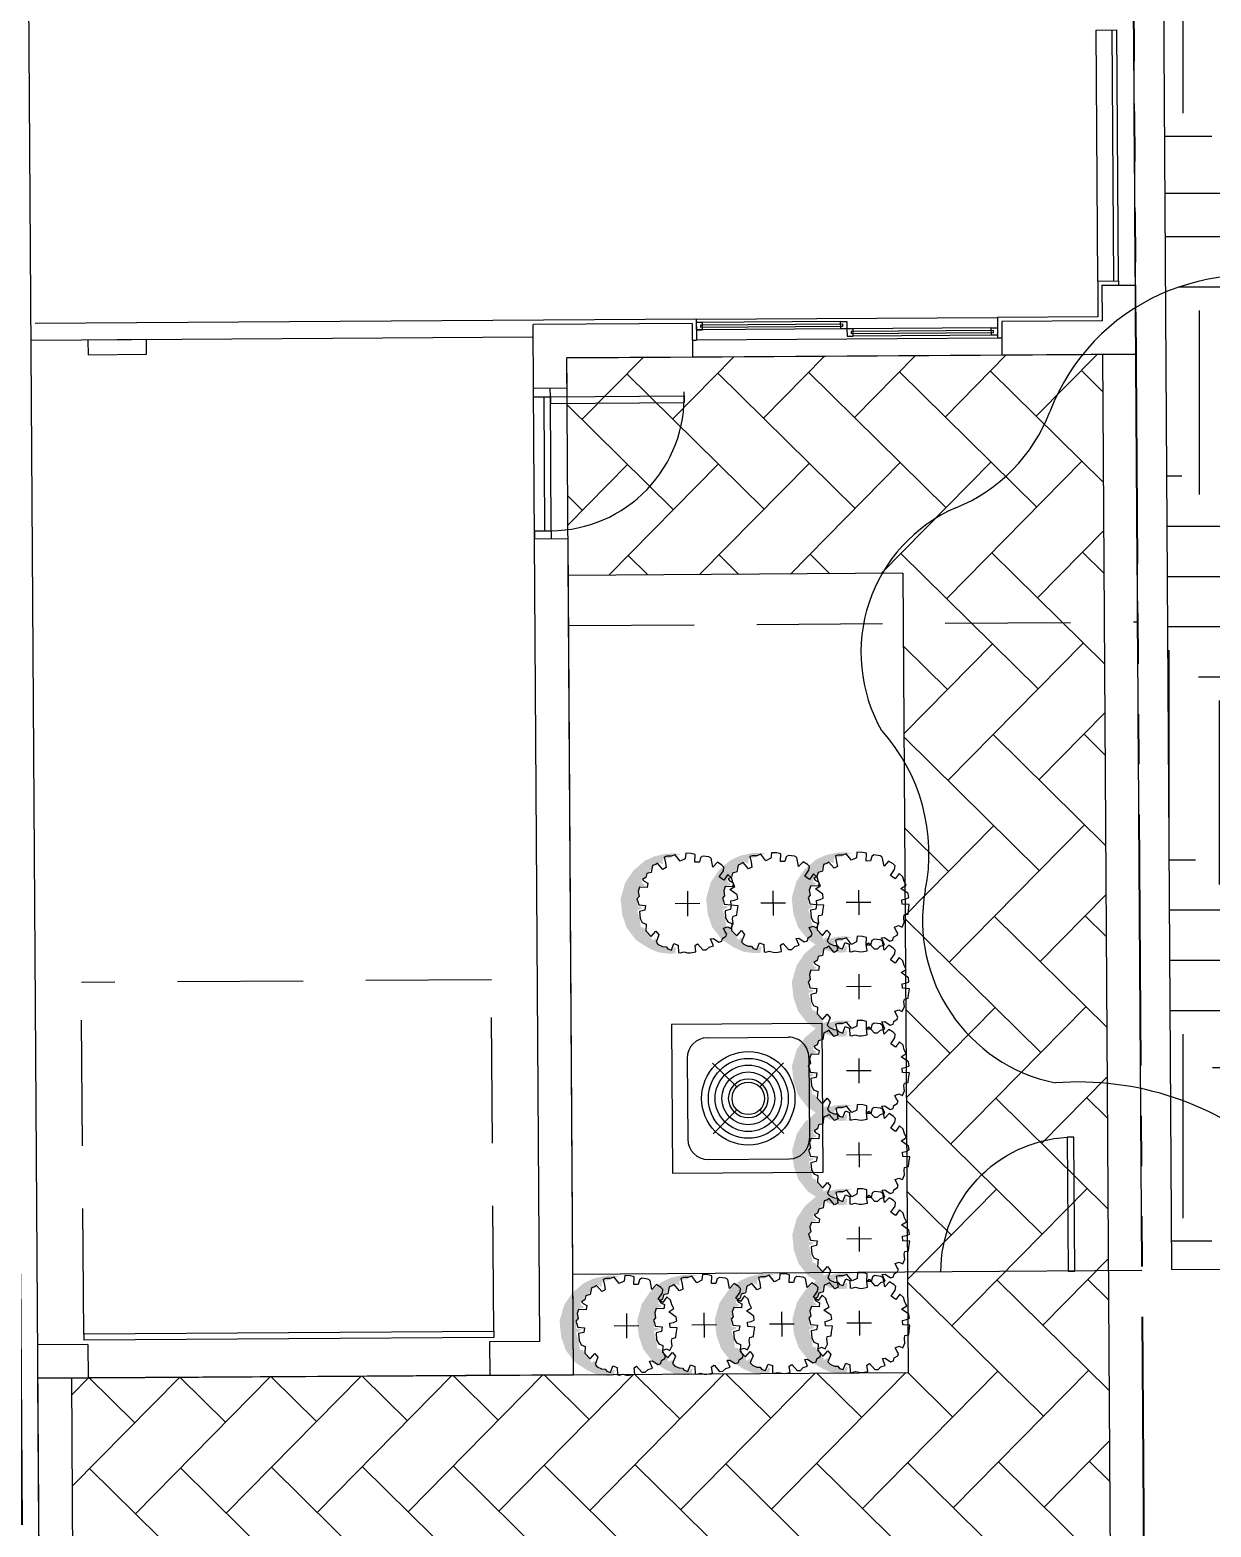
# Model space of a CAD drawing. Header units: feet. Extents: x 919634 to 928945, y 707022 to 708026.
# Drawn here: x 920341.61 to 920365.13, y 707522.86 to 707552.67 of the extents above; entities that cross this region are included whole.
import ezdxf

# ---------------------------------------------------------------- set-up
doc = ezdxf.new("R2010")
doc.units = ezdxf.units.FT
doc.header["$LTSCALE"] = 20
doc.header["$MEASUREMENT"] = 0
doc.linetypes.add('Site Plan$0$HIDDEN2', pattern=[0.1875, 0.125, -0.0625])
doc.linetypes.add('Site Plan$0$PHANTOM2', pattern=[1.25, 0.625, -0.125, 0.125, -0.125, 0.125, -0.125])
for name, color, linetype in [('-u-site-xref', 7, 'Continuous'), ('LK-TREE-050M', 2, 'Continuous'), ('LK-TREE-TRNK', 32, 'Continuous'), ('LP-PATT-SHAR', 4, 'Continuous'), ('LP-SHAR-BRDR-CONT', 123, 'Continuous'), ('LP-TREE', 15, 'Continuous'), ('Site Plan$0$-u-site-bldg_interior', 252, 'Continuous'), ('Site Plan$0$-u-site-fence', 4, 'Site Plan$0$FENCELINE1'), ('Site Plan$0$A-DOOR-EXT_WINDOWS', 253, 'Continuous'), ('Site Plan$0$A-HVAC-EXT', 253, 'Continuous'), ('Site Plan$0$SP-BLDG-ROOF ABOVE', 4, 'Site Plan$0$HIDDEN2'), ('Site Plan$0$SP-LOT PAVERS', 254, 'Continuous'), ('x-RL TH5-LP Block$0$LK-SHRB-035M', 253, 'Continuous'), ('x-RL TH5-LP Block$0$LK-SHRB-TRNK', 253, 'Continuous'), ('x-RL TH5-LP Block$0$LP-SHRB', 253, 'Continuous')]:
    doc.layers.add(name, color=color, linetype=linetype)
for name, color, linetype, lineweight in [('Site Plan$0$SP-LOT LINES', 252, 'Site Plan$0$PHANTOM2', 40), ('Site Plan$0$SP-SIDEWALK', 2, 'Continuous', 25), ('SP-BUILDING-FOOTPRINT', 1, 'Continuous', 25)]:
    doc.layers.add(name, color=color, linetype=linetype, lineweight=lineweight)
doc.layers.add('x-RL TH5-LP Block$0$LK-SHRB-SHAD', color=253, linetype='Continuous', plot=False)
doc.layers.get('-u-site-xref').off()
doc.linetypes.add('Site Plan$0$FENCELINE1', pattern='A,0.25,-0.1,[133,ltypeshp.shx,S=0.1,R=0,X=-0.1,Y=0],-0.1,1', length=1.45)

# ---------------------------------------------------------------- blocks, each defined once
blk = doc.blocks.new('Site Plan$0$DR1H902')
for p, q in [((-0.5, 0), (-0.5, 1)), ((-0.5, 1), (-0.45, 1)), ((-0.45, 0), (-0.45, 1)), ((-0.5, 0), (-0.45, 0))]:
    blk.add_line(p, q)
blk.add_arc((-0.5, 0), 1, 0, 91.707)
blk = doc.blocks.new('Site Plan$0$A$C11AE1C12')
at = {"layer": 'Site Plan$0$A-HVAC-EXT'}
for p, q in [((44, 44.54), (0, 44.54)), ((0, 44.54), (0, 0)), ((44, 0), (44, 44.54)), ((34, 40), (10, 40)), ((4, 34), (4, 10)), ((18.6, 25.4), (11.53, 32.47)), ((25.4, 25.4), (32.47, 32.47)), ((40, 34), (40, 10)), ((11.53, 11.53), (18.6, 18.6)), ((32.47, 11.53), (25.4, 18.6)), ((0, 0), (44, 0)), ((34, 4), (10, 4))]:
    blk.add_line(p, q, dxfattribs=at)
for radius in [13.81, 11.81, 9.81, 7.81, 5.81, 4.81]:
    blk.add_circle((22, 22), radius, dxfattribs=at)
for centre, start, end in [((10, 34), 90, 180), ((34, 34), 0, 90), ((10, 10), 180, 270), ((34, 10), 270, 0)]:
    blk.add_arc(centre, 6, start, end, dxfattribs=at)
blk = doc.blocks.new('Site Plan$0$A$C05C92244')
at = {"layer": 'Site Plan$0$A-DOOR-EXT_WINDOWS'}
blk.add_lwpolyline([(32, 32.05), (32, 0.04), (30.4, 0.04), (30.4, 32.05)], close=True, dxfattribs=at)
blk.add_arc((32.08, 32.08), 32.08, 180.0573, 267.0051, dxfattribs=at)
blk = doc.blocks.new('Site Plan')
at = {"layer": 'Site Plan$0$SP-LOT PAVERS'}
h = blk.add_hatch(dxfattribs=at)
h.set_pattern_fill('AR-HBONE', color=256, scale=0.32, angle=-89.5818)
h.set_pattern_definition([(315.41821785, (4.9999, 0.033), (1.810145137, 0.013212988), [3.84, -1.28]), (45.41821785, (5.9116, -0.8655), (1.810145137, 0.013212988), [3.84, -1.28])])
h.paths.add_polyline_path([(920359.101, 707525.931), (920342.435, 707525.822), (920342.584, 707502.906), (920360.584, 707503.023), (920360.461, 707521.864), (920363.127, 707521.881), (920362.969, 707546.206), (920352.302, 707546.137), (920352.331, 707541.804), (920358.997, 707541.847)])
at = {"layer": 'Site Plan$0$-u-site-bldg_interior'}
for p, q in [((920341.839, 707514.985, 0), (920341.417, 707579.567, 0)), ((920362.843, 707552.664, 0), (920363.256, 707552.667, 0)), ((920362.876, 707547.664, 0), (920362.843, 707552.664, 0)), ((920363.196, 707547.666, 0), (920363.164, 707552.664, 0)), ((920363.289, 707547.667, 0), (920363.256, 707552.665, 0)), ((920363.626, 707547.586, 0), (920363.593, 707552.753, 0)), ((920362.876, 707547.664, 0), (920363.289, 707547.667, 0)), ((920362.876, 707547.664, 0), (920362.88, 707546.956, 0)), ((920362.96, 707547.582, 0), (920363.626, 707547.586, 0)), ((920362.96, 707547.582, 0), (920362.964, 707546.873, 0)), ((920363.289, 707547.667, 0), (920363.29, 707547.584, 0)), ((920363.626, 707547.586, 0), (920363.635, 707546.211, 0)), ((920354.881, 707546.904, 0), (920341.714, 707546.818, 0)), ((920354.881, 707546.904, 0), (920360.881, 707546.943, 0)), ((920354.881, 707546.904, 0), (920354.883, 707546.487, 0)), ((920362.88, 707546.956, 0), (920360.881, 707546.943, 0)), ((920360.881, 707546.943, 0), (920360.883, 707546.526, 0)), ((920354.798, 707546.82, 0), (920351.631, 707546.799, 0)), ((920351.64, 707545.526, 0), (920351.631, 707546.799, 0)), ((920354.798, 707546.82, 0), (920354.802, 707546.153, 0)), ((920357.756, 707546.86, 0), (920354.881, 707546.841, 0)), ((920360.757, 707546.734, 0), (920354.882, 707546.695, 0)), ((920360.885, 707546.589, 0), (920358.008, 707546.57, 0)), ((920362.964, 707546.873, 0), (920360.964, 707546.86, 0)), ((920360.964, 707546.86, 0), (920360.969, 707546.193, 0)), ((920351.633, 707546.549, 0), (920341.633, 707546.484, 0)), ((920343.931, 707546.499, 0), (920342.764, 707546.491, 0)), ((920342.764, 707546.491, 0), (920342.766, 707546.2, 0)), ((920343.933, 707546.207, 0), (920343.931, 707546.499, 0)), ((920354.8, 707546.486, 0), (920354.883, 707546.487, 0)), ((920360.883, 707546.526, 0), (920354.883, 707546.487, 0)), ((920360.967, 707546.527, 0), (920360.883, 707546.526, 0)), ((920342.766, 707546.2, 0), (920343.933, 707546.207, 0)), ((920354.802, 707546.153, 0), (920352.302, 707546.137, 0)), ((920352.306, 707545.53, 0), (920352.302, 707546.137, 0)), ((920360.969, 707546.193, 0), (920354.802, 707546.153, 0)), ((920363.635, 707546.211, 0), (920360.969, 707546.193, 0)), ((920352.306, 707545.53, 0), (920351.64, 707545.526, 0)), ((920351.659, 707542.526, 0), (920351.64, 707545.526, 0)), ((920351.641, 707545.359, 0), (920351.64, 707545.526, 0)), ((920351.974, 707545.362, 0), (920351.973, 707545.528, 0)), ((920351.641, 707545.359, 0), (920351.974, 707545.362, 0)), ((920351.867, 707542.694, 0), (920351.849, 707545.361, 0)), ((920351.992, 707542.695, 0), (920351.974, 707545.362, 0)), ((920351.658, 707542.692, 0), (920351.992, 707542.695, 0)), ((920351.658, 707542.692, 0), (920351.659, 707542.526, 0)), ((920352.326, 707542.53, 0), (920351.659, 707542.526, 0)), ((920351.763, 707526.55, 0), (920351.659, 707542.526, 0)), ((920351.992, 707542.695, 0), (920351.993, 707542.528, 0)), ((920352.434, 707525.887, 0), (920352.326, 707542.53, 0)), ((920350.845, 707526.752, 0), (920342.679, 707526.699, 0)), ((920342.679, 707526.699, 0), (920342.68, 707526.574, 0)), ((920350.846, 707526.627, 0), (920342.68, 707526.574, 0)), ((920350.845, 707526.752, 0), (920350.846, 707526.627, 0)), ((920342.764, 707526.491, 0), (920341.764, 707526.484, 0)), ((920342.764, 707526.491, 0), (920342.768, 707525.824, 0)), ((920351.763, 707526.55, 0), (920350.763, 707526.543, 0)), ((920350.763, 707526.543, 0), (920350.768, 707525.876, 0)), ((920342.768, 707525.824, 0), (920341.768, 707525.818, 0)), ((920352.434, 707525.887, 0), (920350.768, 707525.876, 0))]:
    blk.add_line(p, q, dxfattribs=at)
at = {"layer": 'Site Plan$0$-u-site-bldg_interior', "elevation": 0}
for points in [[(920355.006, 707546.842), (920354.881, 707546.841), (920354.882, 707546.695), (920355.007, 707546.696)], [(920354.965, 707546.748), (920357.798, 707546.766), (920357.798, 707546.808), (920354.965, 707546.79)], [(920357.756, 707546.86), (920357.881, 707546.861), (920357.882, 707546.715), (920357.757, 707546.714)], [(920358.007, 707546.716), (920357.882, 707546.715), (920357.883, 707546.569), (920358.008, 707546.57)], [(920357.966, 707546.622), (920360.799, 707546.64), (920360.799, 707546.682), (920357.966, 707546.663)], [(920360.757, 707546.734), (920360.882, 707546.735), (920360.883, 707546.589), (920360.758, 707546.588)]]:
    blk.add_lwpolyline(points, close=True, dxfattribs=at)
at = {"layer": 'Site Plan$0$-u-site-fence', "ltscale": 0.15, "elevation": 0}
for points in [[(920363.754, 707528.063), (920363.634, 707546.384)], [(920363.757, 707527.961), (920352.421, 707527.887)]]:
    blk.add_lwpolyline(points, dxfattribs=at)
at = {"layer": 'Site Plan$0$SP-BLDG-ROOF ABOVE'}
for p, q in [((920350.8, 707533.752, 0), (920342.633, 707533.698, 0)), ((920342.679, 707526.699, 0), (920342.633, 707533.698, 0)), ((920350.845, 707526.752, 0), (920350.8, 707533.752, 0))]:
    blk.add_line(p, q, dxfattribs=at)
at = {"layer": 'Site Plan$0$SP-BLDG-ROOF ABOVE', "elevation": 0}
blk.add_lwpolyline([(920352.337, 707540.804), (920363.672, 707540.878), (920363.635, 707546.211)], dxfattribs=at)
at = {"layer": 'Site Plan$0$SP-LOT LINES', "ltscale": 0.4, "elevation": 0}
blk.add_lwpolyline([(920340.971, 707596.897), (920363.304, 707597.043), (920363.917, 707503.045), (920341.584, 707502.899)], close=True, dxfattribs=at)
at = {"layer": 'Site Plan$0$SP-SIDEWALK'}
for p, q in [((920362.969, 707546.206, 0), (920363.127, 707521.881, 0)), ((920358.997, 707541.847, 0), (920352.331, 707541.804, 0)), ((920358.997, 707541.847, 0), (920359.101, 707525.931, 0)), ((920351.268, 707525.88, 0), (920342.435, 707525.822, 0)), ((920342.435, 707525.822, 0), (920342.584, 707502.906, 0)), ((920350.768, 707525.876, 0), (920342.768, 707525.824, 0)), ((920350.768, 707525.876, 0), (920342.768, 707525.824, 0)), ((920351.268, 707525.88, 0), (920359.101, 707525.931, 0))]:
    blk.add_line(p, q, dxfattribs=at)
at = {"layer": 'Site Plan$0$-u-site-bldg_interior', "extrusion": (0, 0, -1), "xscale": -2.66699025530579, "yscale": 2.66699025530579, "zscale": -7.111974014148773, "rotation": 89.62612018349861}
blk.add_blockref('Site Plan$0$DR1H902', (-920351.983, 707544.028, 0), dxfattribs=at)
at = {"layer": 'Site Plan$0$-u-site-fence', "xscale": -0.08333333333333327, "yscale": 0.08333333333333329, "zscale": 0.08333333333333333, "rotation": 180.3738798165014}
blk.add_blockref('Site Plan$0$A$C05C92244', (920359.737, 707530.606, 0), dxfattribs=at)
at = {"layer": 'Site Plan$0$A-HVAC-EXT', "extrusion": (0, 0, -1), "xscale": -0.06735359270068556, "yscale": 0.06735359270068556, "zscale": -0.06735359270068556, "rotation": 269.6261201834986}
blk.add_blockref('Site Plan$0$A$C11AE1C12', (-920357.408, 707529.92, 0), dxfattribs=at)
blk = doc.blocks.new('x-RL TH5-LP Block$0$SHRUB-LRG-241')
at = {"layer": 'x-RL TH5-LP Block$0$LK-SHRB-SHAD'}
blk.add_hatch(color=256, dxfattribs=at).paths.add_polyline_path([(0.079, 0.498), (0.186, 0.506), (0.301, 0.491), (0.399, 0.446), (0.521, 0.367), (0.616, 0.243), (0.662, 0.107), (0.677, -0.052), (0.629, -0.217), (0.545, -0.339), (0.429, -0.437), (0.329, -0.482), (0.208, -0.508), (0.129, -0.51), (0.06, -0.5), (0.151, -0.489), (0.16, -0.467), (0.238, -0.458), (0.251, -0.432), (0.242, -0.402), (0.258, -0.404), (0.292, -0.419), (0.327, -0.395), (0.364, -0.354), (0.382, -0.321), (0.423, -0.278), (0.434, -0.256), (0.466, -0.245), (0.458, -0.215), (0.432, -0.198), (0.436, -0.187), (0.488, -0.174), (0.497, -0.141), (0.492, -0.078), (0.516, -0.052), (0.506, -0.017), (0.506, 0.026), (0.464, 0.026), (0.464, 0.046), (0.51, 0.063), (0.486, 0.148), (0.473, 0.237), (0.445, 0.239), (0.416, 0.293), (0.384, 0.3), (0.36, 0.369), (0.325, 0.35), (0.316, 0.361), (0.329, 0.391), (0.273, 0.433), (0.223, 0.437), (0.197, 0.463), (0.162, 0.476), (0.134, 0.437), (0.121, 0.452), (0.129, 0.498)])
at = {"layer": 'x-RL TH5-LP Block$0$LK-SHRB-035M'}
blk.add_lwpolyline([(-0.025, 0.499), (-0.082, 0.489), (-0.082, 0.489), (-0.082, 0.489), (-0.074, 0.425), (-0.099, 0.408), (-0.154, 0.47), (-0.187, 0.47), (-0.216, 0.442), (-0.26, 0.429), (-0.231, 0.359), (-0.26, 0.356), (-0.314, 0.393), (-0.345, 0.383), (-0.352, 0.354), (-0.387, 0.332), (-0.395, 0.31), (-0.38, 0.288), (-0.363, 0.251), (-0.403, 0.236), (-0.439, 0.253), (-0.461, 0.205), (-0.456, 0.156), (-0.461, 0.129), (-0.5, 0.121), (-0.503, 0.085), (-0.513, 0.024), (-0.442, 0.019), (-0.439, -0.025), (-0.478, -0.033), (-0.509, -0.047), (-0.503, -0.087), (-0.429, -0.14), (-0.481, -0.172), (-0.461, -0.211), (-0.449, -0.258), (-0.412, -0.292), (-0.371, -0.236), (-0.324, -0.27), (-0.366, -0.331), (-0.371, -0.368), (-0.351, -0.388), (-0.307, -0.417), (-0.26, -0.368), (-0.243, -0.459), (-0.221, -0.473), (-0.158, -0.481), (-0.136, -0.466), (-0.123, -0.42), (-0.079, -0.42), (-0.082, -0.498), (-0.042, -0.508), (0.014, -0.51), (0.019, -0.454), (0.07, -0.429), (0.122, -0.495), (0.161, -0.481), (0.207, -0.481), (0.232, -0.473), (0.22, -0.415), (0.212, -0.366), (0.247, -0.349), (0.3, -0.412), (0.319, -0.399), (0.352, -0.388), (0.364, -0.319), (0.408, -0.307), (0.42, -0.266), (0.453, -0.248), (0.438, -0.229), (0.401, -0.209), (0.406, -0.167), (0.483, -0.171), (0.499, -0.128), (0.49, -0.077), (0.512, -0.053), (0.501, -0.025), (0.494, 0.009), (0.425, 0.016), (0.433, 0.063), (0.487, 0.075), (0.481, 0.146), (0.46, 0.188), (0.418, 0.205), (0.423, 0.273), (0.369, 0.33), (0.322, 0.276), (0.322, 0.276), (0.291, 0.315), (0.291, 0.315), (0.321, 0.389), (0.299, 0.413), (0.255, 0.433), (0.22, 0.435), (0.203, 0.457), (0.166, 0.469), (0.139, 0.403), (0.097, 0.42), (0.095, 0.494), (0.078, 0.497), (0.041, 0.488), (0.003, 0.497)], close=True, dxfattribs=at)
at = {"layer": 'x-RL TH5-LP Block$0$LK-SHRB-TRNK'}
for p, q in [((-0.125, 0), (0.125, 0)), ((0, -0.125), (0, 0.125))]:
    blk.add_line(p, q, dxfattribs=at)
blk = doc.blocks.new('x-RL TH5-LP Block', base_point=(1241.699, -211.829))
at = {"layer": 'x-RL TH5-LP Block$0$LP-SHRB', "xscale": 1.966899649314303, "yscale": 1.966899649314303}
for p, zscale in [((1247.33, -141.735), 1.966899649314303), ((1248.876, -141.727), 1.966899649314303), ((1250.422, -141.719), 1.966899649314303), ((1251.968, -141.711), 2.185089498506832), ((1247.322, -143.41), 1.966899649314303), ((1247.314, -145.085), 1.966899649314303), ((1247.306, -146.76), 1.966899649314303), ((1247.297, -148.436), 1.966899649314303), ((1247.289, -150.111), 1.966899649314303), ((1248.993, -150.111), 1.966899649314303), ((1250.698, -150.111), 1.966899649314303)]:
    blk.add_blockref('x-RL TH5-LP Block$0$SHRUB-LRG-241', p, dxfattribs=dict(at, zscale=zscale))
blk = doc.blocks.new('TREE-SIMP-005')
at = {"layer": 'LK-TREE-050M'}
for centre, radius, start, end in [((-0.0838, 0.274), 0.241, 69.6603, 159.1137), ((0.2415, 1.0962), 0.6433, 247.9485, 270.591), ((0.2136, 0.2365), 0.2192, 356.1089, 80.9259), ((-0.4875, 0.4275), 0.1909, 291.9961, 339.2866), ((-0.3443, 0.0855), 0.1799, 113.509, 209.6004), ((0.7466, 0.1943), 0.3156, 175.0254, 219.3558), ((-0.6576, -0.1441), 0.2109, 348.5774, 41.8886), ((0.3365, -0.1024), 0.1921, 283.2701, 30.1865), ((-0.265, -0.2198), 0.189, 169.6437, 258.5101), ((0.5862, -0.6645), 0.4289, 119.013, 149.3179), ((-0.2766, -0.7487), 0.3447, 48.5313, 94.3414), ((0.0544, -0.29), 0.2253, 242.861, 316.3019)]:
    blk.add_arc(centre, radius, start, end, dxfattribs=at)
at = {"layer": 'LK-TREE-TRNK', "const_width": 0.0375}
blk.add_lwpolyline([(-0.0188, 0, 1), (0.0187, 0, 1)], format="xyb", close=True, dxfattribs=at)

msp = doc.modelspace()

# ---------------------------------------------------------------- block references
at = {"layer": '-u-site-xref'}
msp.add_blockref('Site Plan', (0, 0), dxfattribs=at)

# ---------------------------------------------------------------- next in the draw order: hatches: boundary and pattern name
at = {"layer": 'LP-PATT-SHAR'}
h = msp.add_hatch(dxfattribs=at)
h.set_pattern_fill('LAFX-A220-HBDASH', color=256, scale=22, pattern_type=2)
h.set_pattern_definition([(0, (920424.87, 707325.771), (0, 22), [3.6667, -18.3333]), (0, (920423.87, 707326.77), (0, 22), [3.6667, -18.3333]), (0, (920422.87, 707327.771), (0, 22), [3.6667, -18.3333]), (0, (920421.87, 707328.77), (0, 22), [3.6667, -18.3333]), (0, (920420.87, 707329.771), (0, 22), [3.6667, -18.3333]), (0, (920427.47, 707330.538), (0, 22), [3.6667, -18.3333]), (0, (920419.87, 707330.77), (0, 22), [3.6667, -18.3333]), (0, (920426.47, 707331.538), (0, 22), [3.6667, -18.3333]), (0, (920418.87, 707331.771), (0, 22), [3.6667, -18.3333]), (0, (920425.47, 707332.538), (0, 22), [3.6667, -18.3333]), (0, (920417.87, 707332.771), (0, 22), [3.6667, -18.3333]), (0, (920424.47, 707333.538), (0, 22), [3.6667, -18.3333]), (0, (920416.87, 707333.771), (0, 22), [3.6667, -18.3333]), (0, (920423.47, 707334.538), (0, 22), [3.6667, -18.3333]), (0, (920415.87, 707334.771), (0, 22), [3.6667, -18.3333]), (0, (920430.145, 707335.13), (0, 22), [3.6667, -18.3333]), (0, (920422.47, 707335.538), (0, 22), [3.6667, -18.3333]), (0, (920414.87, 707335.771), (0, 22), [3.6667, -18.3333]), (0, (920429.145, 707336.13), (0, 22), [3.6667, -18.3333]), (0, (920421.47, 707336.538), (0, 22), [3.6667, -18.3333]), (0, (920413.87, 707336.771), (0, 22), [3.6667, -18.3333]), (0, (920428.145, 707337.13), (0, 22), [3.6667, -18.3333]), (0, (920420.47, 707337.538), (0, 22), [3.6667, -18.3333]), (0, (920412.87, 707337.77), (0, 22), [3.6667, -18.3333]), (0, (920427.145, 707338.13), (0, 22), [3.6667, -18.3333]), (0, (920419.47, 707338.538), (0, 22), [3.6667, -18.3333]), (0, (920411.87, 707338.771), (0, 22), [3.6667, -18.3333]), (0, (920426.145, 707339.13), (0, 22), [3.6667, -18.3333]), (0, (920418.47, 707339.538), (0, 22), [3.6667, -18.3333]), (0, (920410.87, 707339.77), (0, 22), [3.6667, -18.3333]), (0, (920425.145, 707340.13), (0, 22), [3.6667, -18.3333]), (0, (920417.47, 707340.538), (0, 22), [3.6667, -18.3333]), (0, (920409.87, 707340.771), (0, 22), [3.6667, -18.3333]), (0, (920424.145, 707341.13), (0, 22), [3.6667, -18.3333]), (0, (920416.47, 707341.538), (0, 22), [3.6667, -18.3333]), (0, (920408.87, 707341.77), (0, 22), [3.6667, -18.3333]), (0, (920423.145, 707342.13), (0, 22), [3.6667, -18.3333]), (0, (920415.47, 707342.538), (0, 22), [3.6667, -18.3333]), (0, (920407.87, 707342.771), (0, 22), [3.6667, -18.3333]), (0, (920422.145, 707343.13), (0, 22), [3.6667, -18.3333]), (0, (920414.47, 707343.538), (0, 22), [3.6667, -18.3333]), (0, (920406.87, 707343.77), (0, 22), [3.6667, -18.3333]), (0, (920421.145, 707344.13), (0, 22), [3.6667, -18.3333]), (0, (920413.47, 707344.538), (0, 22), [3.6667, -18.3333]), (0, (920405.87, 707344.771), (0, 22), [3.6667, -18.3333]), (0, (920420.145, 707345.13), (0, 22), [3.6667, -18.3333]), (0, (920412.47, 707345.538), (0, 22), [3.6667, -18.3333]), (0, (920404.87, 707345.77), (0, 22), [3.6667, -18.3333]), (0, (920419.145, 707346.13), (0, 22), [3.6667, -18.3333]), (0, (920411.47, 707346.538), (0, 22), [3.6667, -18.3333]), (0, (920403.87, 707346.633), (0, 22), [3.6667, -18.3333]), (0, (920418.145, 707347.13), (0, 22), [3.6667, -18.3333]), (0, (920410.47, 707347.538), (0, 22), [3.6667, -18.3333]), (0, (920417.145, 707348.13), (0, 22), [3.6667, -18.3333]), (0, (920409.47, 707348.538), (0, 22), [3.6667, -18.3333]), (0, (920416.145, 707349.13), (0, 22), [3.6667, -18.3333]), (0, (920408.47, 707349.538), (0, 22), [3.6667, -18.3333]), (0, (920415.145, 707350.13), (0, 22), [3.6667, -18.3333]), (0, (920407.47, 707350.538), (0, 22), [3.6667, -18.3333]), (0, (920414.145, 707351.13), (0, 22), [3.6667, -18.3333]), (0, (920406.47, 707351.4), (0, 22), [3.6667, -18.3333]), (0, (920413.145, 707352.13), (0, 22), [3.6667, -18.3333]), (0, (920412.145, 707353.13), (0, 22), [3.6667, -18.3333]), (0, (920411.145, 707354.13), (0, 22), [3.6667, -18.3333]), (0, (920410.145, 707355.13), (0, 22), [3.6667, -18.3333]), (0, (920409.145, 707355.992), (0, 22), [3.6667, -18.3333]), (90, (920430.562, 707330.992), (-22, 1e-15), [3.6667, -18.3333]), (90, (920429.562, 707331.992), (-22, 1e-15), [3.6667, -18.3333]), (90, (920428.562, 707332.992), (-22, 1e-15), [3.6667, -18.3333]), (90, (920427.887, 707326.4), (-22, 1e-15), [3.6667, -18.3333]), (90, (920427.562, 707333.992), (-22, 1e-15), [3.6667, -18.3333]), (90, (920426.886, 707327.4), (-22, 1e-15), [3.6667, -18.3333]), (90, (920426.561, 707334.992), (-22, 1e-15), [3.6667, -18.3333]), (90, (920425.887, 707328.4), (-22, 1e-15), [3.6667, -18.3333]), (90, (920425.562, 707335.992), (-22, 1e-15), [3.6667, -18.3333]), (90, (920425.286, 707321.633), (-22, 1e-15), [3.6667, -18.3333]), (90, (920424.886, 707329.4), (-22, 1e-15), [3.6667, -18.3333]), (90, (920424.561, 707336.992), (-22, 1e-15), [3.6667, -18.3333]), (90, (920424.286, 707322.633), (-22, 1e-15), [3.6667, -18.3333]), (90, (920423.887, 707330.4), (-22, 1e-15), [3.6667, -18.3333]), (90, (920423.562, 707337.992), (-22, 1e-15), [3.6667, -18.3333]), (90, (920423.286, 707323.633), (-22, 1e-15), [3.6667, -18.3333]), (90, (920422.886, 707331.4), (-22, 1e-15), [3.6667, -18.3333]), (90, (920422.561, 707338.992), (-22, 1e-15), [3.6667, -18.3333]), (90, (920422.286, 707324.633), (-22, 1e-15), [3.6667, -18.3333]), (90, (920421.886, 707332.4), (-22, 1e-15), [3.6667, -18.3333]), (90, (920421.562, 707339.992), (-22, 1e-15), [3.6667, -18.3333]), (90, (920421.286, 707325.633), (-22, 1e-15), [3.6667, -18.3333]), (90, (920420.886, 707333.4), (-22, 1e-15), [3.6667, -18.3333]), (90, (920420.562, 707340.992), (-22, 1e-15), [3.6667, -18.3333]), (90, (920420.286, 707326.634), (-22, 1e-15), [3.6667, -18.3333]), (90, (920419.886, 707334.4), (-22, 1e-15), [3.6667, -18.3333]), (90, (920419.562, 707341.992), (-22, 1e-15), [3.6667, -18.3333]), (90, (920419.286, 707327.633), (-22, 1e-15), [3.6667, -18.3333]), (90, (920418.887, 707335.4), (-22, 1e-15), [3.6667, -18.3333]), (90, (920418.562, 707342.992), (-22, 1e-15), [3.6667, -18.3333]), (90, (920418.286, 707328.634), (-22, 1e-15), [3.6667, -18.3333]), (90, (920417.886, 707336.4), (-22, 1e-15), [3.6667, -18.3333]), (90, (920417.562, 707343.992), (-22, 1e-15), [3.6667, -18.3333]), (90, (920417.286, 707329.633), (-22, 1e-15), [3.6667, -18.3333]), (90, (920416.887, 707337.4), (-22, 1e-15), [3.6667, -18.3333]), (90, (920416.562, 707344.992), (-22, 1e-15), [3.6667, -18.3333]), (90, (920416.286, 707330.634), (-22, 1e-15), [3.6667, -18.3333]), (90, (920415.886, 707338.4), (-22, 1e-15), [3.6667, -18.3333]), (90, (920415.561, 707345.992), (-22, 1e-15), [3.6667, -18.3333]), (90, (920415.286, 707331.633), (-22, 1e-15), [3.6667, -18.3333]), (90, (920414.887, 707339.4), (-22, 1e-15), [3.6667, -18.3333]), (90, (920414.562, 707346.992), (-22, 1e-15), [3.6667, -18.3333]), (90, (920414.286, 707332.633), (-22, 1e-15), [3.6667, -18.3333]), (90, (920413.886, 707340.4), (-22, 1e-15), [3.6667, -18.3333]), (90, (920413.561, 707347.992), (-22, 1e-15), [3.6667, -18.3333]), (90, (920413.286, 707333.633), (-22, 1e-15), [3.6667, -18.3333]), (90, (920412.887, 707341.4), (-22, 1e-15), [3.6667, -18.3333]), (90, (920412.562, 707348.992), (-22, 1e-15), [3.6667, -18.3333]), (90, (920412.286, 707334.633), (-22, 1e-15), [3.6667, -18.3333]), (90, (920411.886, 707342.4), (-22, 1e-15), [3.6667, -18.3333]), (90, (920411.561, 707349.992), (-22, 1e-15), [3.6667, -18.3333]), (90, (920411.286, 707335.633), (-22, 1e-15), [3.6667, -18.3333]), (90, (920410.886, 707343.4), (-22, 1e-15), [3.6667, -18.3333]), (90, (920410.562, 707350.992), (-22, 1e-15), [3.6667, -18.3333]), (90, (920410.286, 707336.633), (-22, 1e-15), [3.6667, -18.3333]), (90, (920409.886, 707344.4), (-22, 1e-15), [3.6667, -18.3333]), (90, (920409.562, 707351.854), (-22, 1e-15), [3.6667, -18.3333]), (90, (920409.286, 707337.634), (-22, 1e-15), [3.6667, -18.3333]), (90, (920408.886, 707345.4), (-22, 1e-15), [3.6667, -18.3333]), (90, (920408.286, 707338.633), (-22, 1e-15), [3.6667, -18.3333]), (90, (920407.886, 707346.4), (-22, 1e-15), [3.6667, -18.3333]), (90, (920407.286, 707339.634), (-22, 1e-15), [3.6667, -18.3333]), (90, (920406.886, 707347.263), (-22, 1e-15), [3.6667, -18.3333]), (90, (920406.286, 707340.633), (-22, 1e-15), [3.6667, -18.3333]), (90, (920405.286, 707341.634), (-22, 1e-15), [3.6667, -18.3333]), (90, (920404.286, 707342.496), (-22, 1e-15), [3.6667, -18.3333])])
h.paths.add_polyline_path([(920364.346, 707527.986), (920366.346, 707527.998), (920366.041, 707576.671), (920364.041, 707576.659)])

# ---------------------------------------------------------------- next in the draw order: linework, layer by layer
at = {"layer": 'LP-SHAR-BRDR-CONT', "elevation": 0}
msp.add_lwpolyline([(920364.346, 707527.986), (920366.346, 707527.998), (920366.041, 707576.671), (920364.041, 707576.659)], close=True, dxfattribs=at)
at = {"layer": 'SP-BUILDING-FOOTPRINT', "elevation": 0}
msp.add_lwpolyline([(920318.989, 707542.963), (920319.04, 707535.086), (920330.373, 707535.16), (920330.506, 707514.911), (920341.839, 707514.985), (920341.768, 707525.818), (920352.434, 707525.887), (920352.302, 707546.137), (920363.635, 707546.211), (920363.428, 707578.036), (920363.428, 707578.036), (920363.386, 707584.377), (920353.72, 707584.314), (920353.746, 707580.314), (920340.746, 707580.229), (920340.759, 707578.229), (920330.426, 707578.161), (920330.413, 707580.161), (920319.413, 707580.09), (920319.394, 707583.09), (920309.061, 707583.022)], dxfattribs=at)

# ---------------------------------------------------------------- next in the draw order: block references
at = {"layer": '-u-site-xref', "rotation": 180.3738798165759}
msp.add_blockref('x-RL TH5-LP Block', (920363.301, 707597.044, 0), dxfattribs=at)
at = {"layer": 'LP-TREE', "xscale": 17.4705586228176, "yscale": 17.4705586228176, "zscale": 15.03416260495856}
msp.add_blockref('TREE-SIMP-005', (920367.319, 707538.776), dxfattribs=at)

doc.saveas('drawing.dxf')
